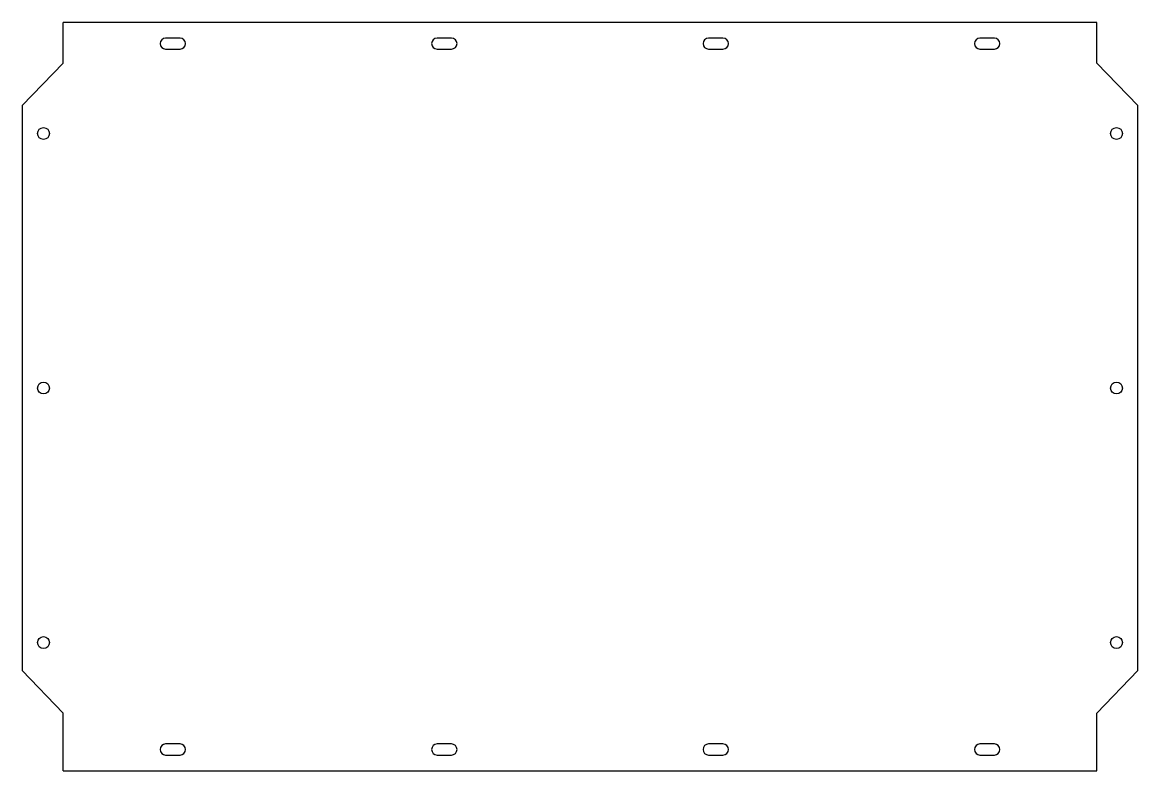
# Model space of a CAD drawing. Header units: millimetres. Extents: x 10169 to 11484, y 7361 to 8243.
import ezdxf

# ---------------------------------------------------------------- set-up
doc = ezdxf.new("R2010")
doc.units = ezdxf.units.MM

msp = doc.modelspace()

# ---------------------------------------------------------------- linework, layer by layer
for p, q in [((11435.6, 8243), (10216.6, 8243)), ((10216.6, 8195), (10216.6, 8243)), ((11435.6, 8195), (11435.6, 8243)), ((10216.6, 8195), (10168.6, 8145)), ((11435.6, 8195), (11483.6, 8145)), ((10168.6, 8145), (10168.6, 7479)), ((11483.6, 7479), (11483.6, 8145)), ((10216.6, 7429), (10168.6, 7479)), ((11435.6, 7429), (11483.6, 7479)), ((10216.6, 7361), (10216.6, 7429)), ((11435.6, 7361), (11435.6, 7429)), ((10216.6, 7361), (11435.6, 7361))]:
    msp.add_line(p, q)
for points in [[(10354.6, 8211.5, 1), (10354.6, 8224.5), (10337.6, 8224.5, 1), (10337.6, 8211.5)], [(10674.6, 8211.5, 1), (10674.6, 8224.5), (10657.6, 8224.5, 1), (10657.6, 8211.5)], [(10994.6, 8211.5, 1), (10994.6, 8224.5), (10977.6, 8224.5, 1), (10977.6, 8211.5)], [(11314.6, 8211.5, 1), (11314.6, 8224.5), (11297.6, 8224.5, 1), (11297.6, 8211.5)], [(10354.6, 7379.5, 1), (10354.6, 7392.5), (10337.6, 7392.5, 1), (10337.6, 7379.5)], [(10674.6, 7379.5, 1), (10674.6, 7392.5), (10657.6, 7392.5, 1), (10657.6, 7379.5)], [(10994.6, 7379.5, 1), (10994.6, 7392.5), (10977.6, 7392.5, 1), (10977.6, 7379.5)], [(11314.6, 7379.5, 1), (11314.6, 7392.5), (11297.6, 7392.5, 1), (11297.6, 7379.5)]]:
    msp.add_lwpolyline(points, format="xyb", close=True)
for centre in [(10193.6, 8112), (11458.6, 8112), (10193.6, 7812), (11458.6, 7812), (10193.6, 7512), (11458.6, 7512)]:
    msp.add_circle(centre, 7)

doc.saveas('drawing.dxf')
